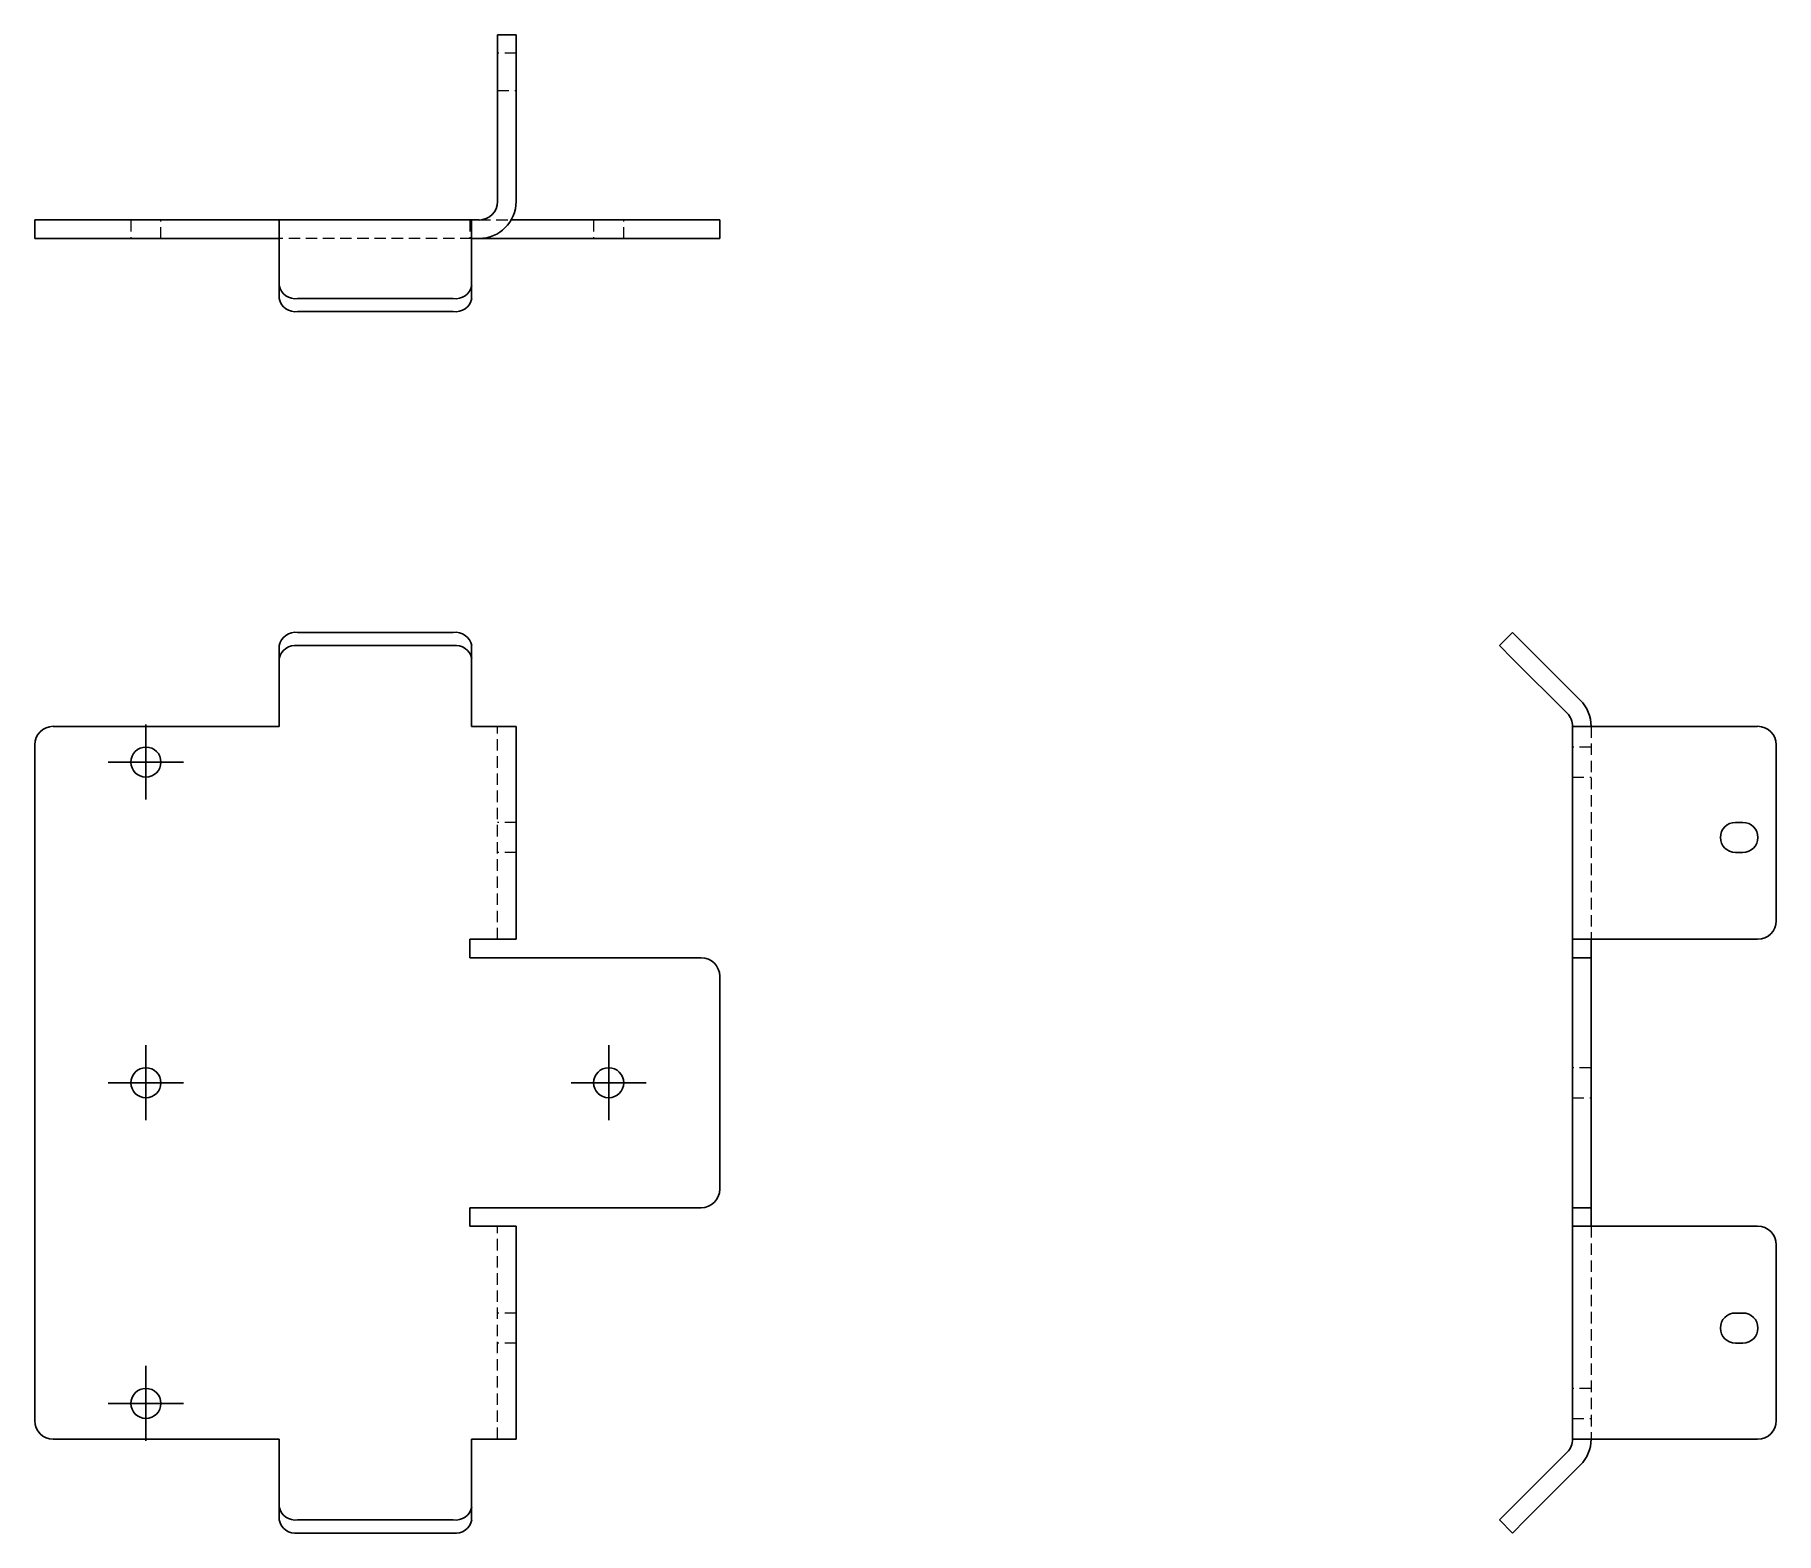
# Model space of a CAD drawing. Header units: millimetres. Extents: x 45 to 238, y 7 to 173.
import ezdxf

# ---------------------------------------------------------------- set-up
doc = ezdxf.new("R2010")
doc.units = ezdxf.units.MM
doc.linetypes.add('HIDDEN', pattern=[1.905, 1.27, -0.635])
doc.layers.add('10', color=7, linetype='Continuous')

# ---------------------------------------------------------------- blocks, each defined once
blk = doc.blocks.new('SW_CENTERMARKSYMBOL_0')
at = {"layer": '10', "color": 0}
for p, q in [((0, 2.5), (0, 4.17)), ((0, 0), (0, 2.5)), ((-2.5, 0), (-4.17, 0)), ((0, 0), (-2.5, 0)), ((0, 0), (0, -2.5)), ((0, 0), (2.5, 0)), ((2.5, 0), (4.17, 0)), ((0, -2.5), (0, -4.17))]:
    blk.add_line(p, q, dxfattribs=at)
blk = doc.blocks.new('SW_CENTERMARKSYMBOL_1')
at = {"layer": '10', "color": 0}
for p, q in [((0, 2.5), (0, 4.17)), ((0, 0), (0, 2.5)), ((-2.5, 0), (-4.17, 0)), ((0, 0), (-2.5, 0)), ((0, 0), (0, -2.5)), ((0, 0), (2.5, 0)), ((2.5, 0), (4.17, 0)), ((0, -2.5), (0, -4.17))]:
    blk.add_line(p, q, dxfattribs=at)
blk = doc.blocks.new('SW_CENTERMARKSYMBOL_2')
at = {"layer": '10', "color": 0}
for p, q in [((0, 2.5), (0, 4.17)), ((0, 0), (0, 2.5)), ((-2.5, 0), (-4.17, 0)), ((0, 0), (-2.5, 0)), ((0, 0), (0, -2.5)), ((0, 0), (2.5, 0)), ((2.5, 0), (4.17, 0)), ((0, -2.5), (0, -4.17))]:
    blk.add_line(p, q, dxfattribs=at)
blk = doc.blocks.new('SW_CENTERMARKSYMBOL_3')
at = {"layer": '10', "color": 0}
for p, q in [((0, 2.5), (0, 4.17)), ((0, 0), (0, 2.5)), ((-2.5, 0), (-4.17, 0)), ((0, 0), (-2.5, 0)), ((0, 0), (0, -2.5)), ((0, 0), (2.5, 0)), ((2.5, 0), (4.17, 0)), ((0, -2.5), (0, -4.17))]:
    blk.add_line(p, q, dxfattribs=at)

msp = doc.modelspace()

# ---------------------------------------------------------------- linework, layer by layer
at = {"color": 7, "linetype": 'Continuous', "lineweight": 25}
for p, q in [((98.42, 173.37), (96.36, 173.37)), ((96.36, 173.37), (96.36, 171.31)), ((98.42, 171.31), (98.42, 173.37)), ((96.36, 171.31), (96.36, 154.86)), ((98.42, 171.31), (98.42, 154.86)), ((44.97, 152.81), (44.97, 150.75)), ((47.02, 152.81), (44.97, 152.81)), ((72.1, 152.81), (47.02, 152.81)), ((93.48, 152.81), (72.1, 152.81)), ((72.1, 152.81), (72.1, 151.6)), ((72.1, 150.75), (72.1, 152.81)), ((72.1, 152.81), (72.1, 152.81)), ((93.48, 151.6), (93.48, 152.81)), ((94.31, 152.81), (93.48, 152.81)), ((97.87, 152.81), (118.98, 152.81)), ((121.03, 152.81), (118.98, 152.81)), ((121.03, 150.75), (121.03, 152.81)), ((72.1, 151.6), (72.1, 145.54)), ((93.48, 145.54), (93.48, 151.6)), ((44.97, 150.75), (47.02, 150.75)), ((72.1, 150.75), (47.02, 150.75)), ((72.1, 150.75), (72.1, 150.75)), ((94.31, 150.75), (93.48, 150.75)), ((118.98, 150.75), (94.31, 150.75)), ((118.98, 150.75), (121.03, 150.75)), ((72.1, 145.54), (72.1, 144.09)), ((93.48, 144.09), (93.48, 145.54)), ((74.16, 144.09), (91.43, 144.09)), ((91.43, 142.63), (74.16, 142.63)), ((74.16, 107), (91.43, 107)), ((209.09, 107), (207.63, 105.55)), ((210.54, 105.55), (209.09, 107)), ((72.1, 105.55), (72.1, 104.09)), ((91.43, 105.55), (74.16, 105.55)), ((93.48, 104.09), (93.48, 105.55)), ((207.63, 105.55), (209.09, 104.09)), ((210.54, 105.55), (216.6, 99.48)), ((72.1, 104.09), (72.1, 98.03)), ((93.48, 104.09), (93.48, 98.03)), ((209.09, 104.09), (215.15, 98.03)), ((72.1, 98.03), (72.1, 96.57)), ((93.48, 98.03), (93.48, 96.57)), ((72.1, 96.57), (47.02, 96.57)), ((72.1, 96.57), (72.1, 96.57)), ((72.1, 96.57), (72.1, 96.57)), ((72.1, 96.57), (72.1, 96.57)), ((94.31, 96.57), (93.48, 96.57)), ((98.42, 96.57), (94.31, 96.57)), ((98.42, 96.57), (98.42, 72.93)), ((219.86, 96.57), (215.75, 96.57)), ((215.75, 72.93), (215.75, 96.57)), ((236.31, 96.57), (219.86, 96.57)), ((44.97, 94.52), (44.97, 19.48)), ((238.37, 74.99), (238.37, 94.52)), ((233.84, 85.91), (234.67, 85.91)), ((234.67, 82.57), (233.84, 82.57)), ((93.28, 72.93), (94.31, 72.93)), ((93.28, 70.88), (93.28, 72.93)), ((94.31, 72.93), (98.42, 72.93)), ((215.75, 72.93), (219.86, 72.93)), ((215.75, 70.88), (215.75, 72.93)), ((217.81, 72.93), (217.81, 70.88)), ((219.86, 72.93), (236.31, 72.93)), ((118.98, 70.88), (93.28, 70.88)), ((217.81, 70.88), (215.75, 70.88)), ((215.75, 70.88), (215.75, 68.82)), ((217.81, 68.82), (217.81, 70.88)), ((121.03, 45.18), (121.03, 68.82)), ((215.75, 45.18), (215.75, 68.82)), ((217.81, 68.82), (217.81, 45.18)), ((215.75, 45.18), (215.75, 43.12)), ((217.81, 43.12), (217.81, 45.18)), ((93.28, 43.12), (118.98, 43.12)), ((93.28, 41.07), (93.28, 43.12)), ((215.75, 43.12), (217.81, 43.12)), ((215.75, 41.07), (215.75, 43.12)), ((217.81, 43.12), (217.81, 41.07)), ((94.31, 41.07), (93.28, 41.07)), ((98.42, 41.07), (94.31, 41.07)), ((98.42, 41.07), (98.42, 17.43)), ((219.86, 41.07), (215.75, 41.07)), ((215.75, 17.43), (215.75, 41.07)), ((236.31, 41.07), (219.86, 41.07)), ((238.37, 19.48), (238.37, 39.01)), ((233.84, 31.43), (234.67, 31.43)), ((234.67, 28.09), (233.84, 28.09)), ((47.02, 17.43), (72.1, 17.43)), ((72.1, 15.97), (72.1, 17.43)), ((72.1, 17.43), (72.1, 17.43)), ((72.1, 17.43), (72.1, 17.43)), ((72.1, 17.43), (72.1, 17.43)), ((93.48, 15.97), (93.48, 17.43)), ((93.48, 17.43), (94.31, 17.43)), ((94.31, 17.43), (98.42, 17.43)), ((215.75, 17.43), (219.86, 17.43)), ((219.86, 17.43), (236.31, 17.43)), ((72.1, 9.91), (72.1, 15.97)), ((93.48, 9.91), (93.48, 15.97)), ((209.09, 9.91), (215.15, 15.97)), ((216.6, 14.52), (210.54, 8.45)), ((72.1, 9.91), (72.1, 8.45)), ((93.48, 8.45), (93.48, 9.91)), ((209.09, 9.91), (207.63, 8.45)), ((74.16, 8.45), (91.43, 8.45)), ((207.63, 8.45), (209.09, 7)), ((209.09, 7), (210.54, 8.45)), ((91.43, 7), (74.16, 7))]:
    msp.add_line(p, q, dxfattribs=at)
at = {"color": 7, "linetype": 'HIDDEN', "lineweight": 18}
for p, q in [((98.42, 171.34), (96.36, 171.34)), ((96.36, 167.17), (98.42, 167.17)), ((55.63, 152.81), (55.63, 150.75)), ((58.97, 150.75), (58.97, 152.81)), ((93.28, 152.81), (93.28, 150.75)), ((94.31, 152.81), (97.87, 152.81)), ((107.03, 152.81), (107.03, 150.75)), ((110.37, 150.75), (110.37, 152.81)), ((93.48, 150.75), (72.1, 150.75)), ((96.36, 72.93), (96.36, 96.57)), ((215.75, 96.57), (217.81, 96.57)), ((217.81, 96.57), (217.81, 72.93)), ((217.81, 94.28), (215.75, 94.28)), ((215.75, 90.94), (217.81, 90.94)), ((98.42, 85.91), (96.36, 85.91)), ((98.42, 82.57), (96.36, 82.57)), ((217.81, 58.67), (215.75, 58.67)), ((215.75, 55.33), (217.81, 55.33)), ((96.36, 17.43), (96.36, 41.07)), ((217.81, 41.07), (217.81, 17.43)), ((98.42, 31.43), (96.36, 31.43)), ((98.42, 28.09), (96.36, 28.09)), ((217.81, 23.06), (215.75, 23.06)), ((215.75, 19.72), (217.81, 19.72)), ((215.75, 17.43), (217.81, 17.43))]:
    msp.add_line(p, q, dxfattribs=at)
at = {"color": 7, "linetype": 'Continuous', "lineweight": 25}
for centre in [(57.3, 92.61), (57.3, 57), (108.7, 57), (57.3, 21.39)]:
    msp.add_circle(centre, 1.67, dxfattribs=at)
for centre, radius, start, end in [((94.31, 154.86), 4.11, 270, 0), ((94.31, 154.86), 2.06, 270, 0), ((73.9, 145.9), 1.84, 191.4218, 278.0495), ((91.69, 145.9), 1.84, 261.9505, 348.5782), ((73.9, 144.45), 1.84, 191.4218, 278.0495), ((91.69, 144.45), 1.84, 261.9505, 348.5782), ((73.9, 105.18), 1.84, 81.9505, 168.5782), ((91.69, 105.18), 1.84, 11.4218, 98.0495), ((73.9, 103.73), 1.84, 81.9505, 168.5782), ((91.69, 103.73), 1.84, 11.4218, 98.0495), ((213.7, 96.57), 4.11, 0, 45), ((213.7, 96.57), 2.06, 0, 45), ((47.02, 94.52), 2.06, 90, 180), ((236.31, 94.52), 2.06, 0, 90), ((233.84, 84.24), 1.67, 90, 270), ((234.67, 84.24), 1.67, 270, 90), ((236.31, 74.99), 2.06, 270, 0), ((118.98, 68.82), 2.06, 0, 90), ((118.98, 45.18), 2.06, 270, 0), ((236.31, 39.01), 2.06, 0, 90), ((233.84, 29.76), 1.67, 90, 270), ((234.67, 29.76), 1.67, 270, 90), ((47.02, 19.48), 2.06, 180, 270), ((236.31, 19.48), 2.06, 270, 0), ((213.7, 17.43), 2.06, 315, 0), ((213.7, 17.43), 4.11, 315, 0), ((73.9, 10.27), 1.84, 191.4218, 278.0495), ((91.69, 10.27), 1.84, 261.9505, 348.5782), ((73.9, 8.82), 1.84, 191.4218, 278.0495), ((91.69, 8.82), 1.84, 261.9505, 348.5782)]:
    msp.add_arc(centre, radius, start, end, dxfattribs=at)

# ---------------------------------------------------------------- block references
at = {"layer": '10'}
for name, p in [('SW_CENTERMARKSYMBOL_0', (57.3, 92.61)), ('SW_CENTERMARKSYMBOL_2', (57.3, 57)), ('SW_CENTERMARKSYMBOL_1', (108.7, 57)), ('SW_CENTERMARKSYMBOL_3', (57.3, 21.39))]:
    msp.add_blockref(name, p, dxfattribs=at)

doc.saveas('drawing.dxf')
